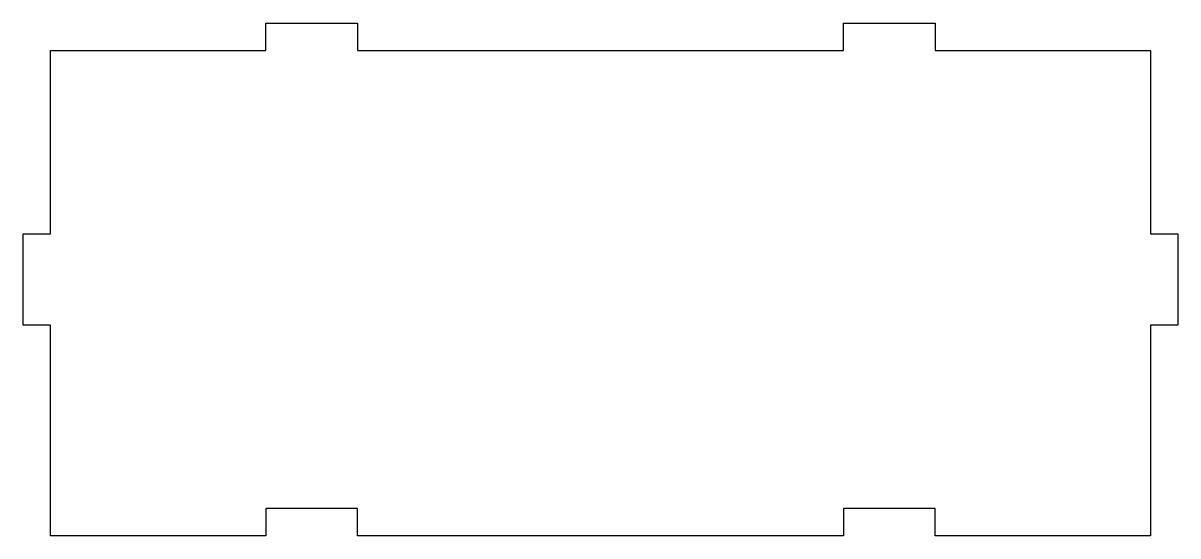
# Model space of a CAD drawing. Header units: millimetres. Extents: x -63 to 63, y -28 to 28.
import ezdxf

# ---------------------------------------------------------------- set-up
doc = ezdxf.new("R2010")
doc.units = ezdxf.units.MM

msp = doc.modelspace()

# ---------------------------------------------------------------- linework, layer by layer
msp.add_lwpolyline([(26.5, -25), (26.5, -28), (-26.5, -28), (-26.5, -25), (-36.5, -25), (-36.5, -28), (-60, -28), (-60, -5), (-63, -5), (-63, 5), (-60, 5), (-60, 25), (-36.5, 25), (-36.5, 28), (-26.5, 28), (-26.5, 25), (26.5, 25), (26.5, 28), (36.5, 28), (36.5, 25), (60, 25), (60, 5), (63, 5), (63, -5), (60, -5), (60, -28), (36.5, -28), (36.5, -25)], close=True)

doc.saveas('drawing.dxf')
